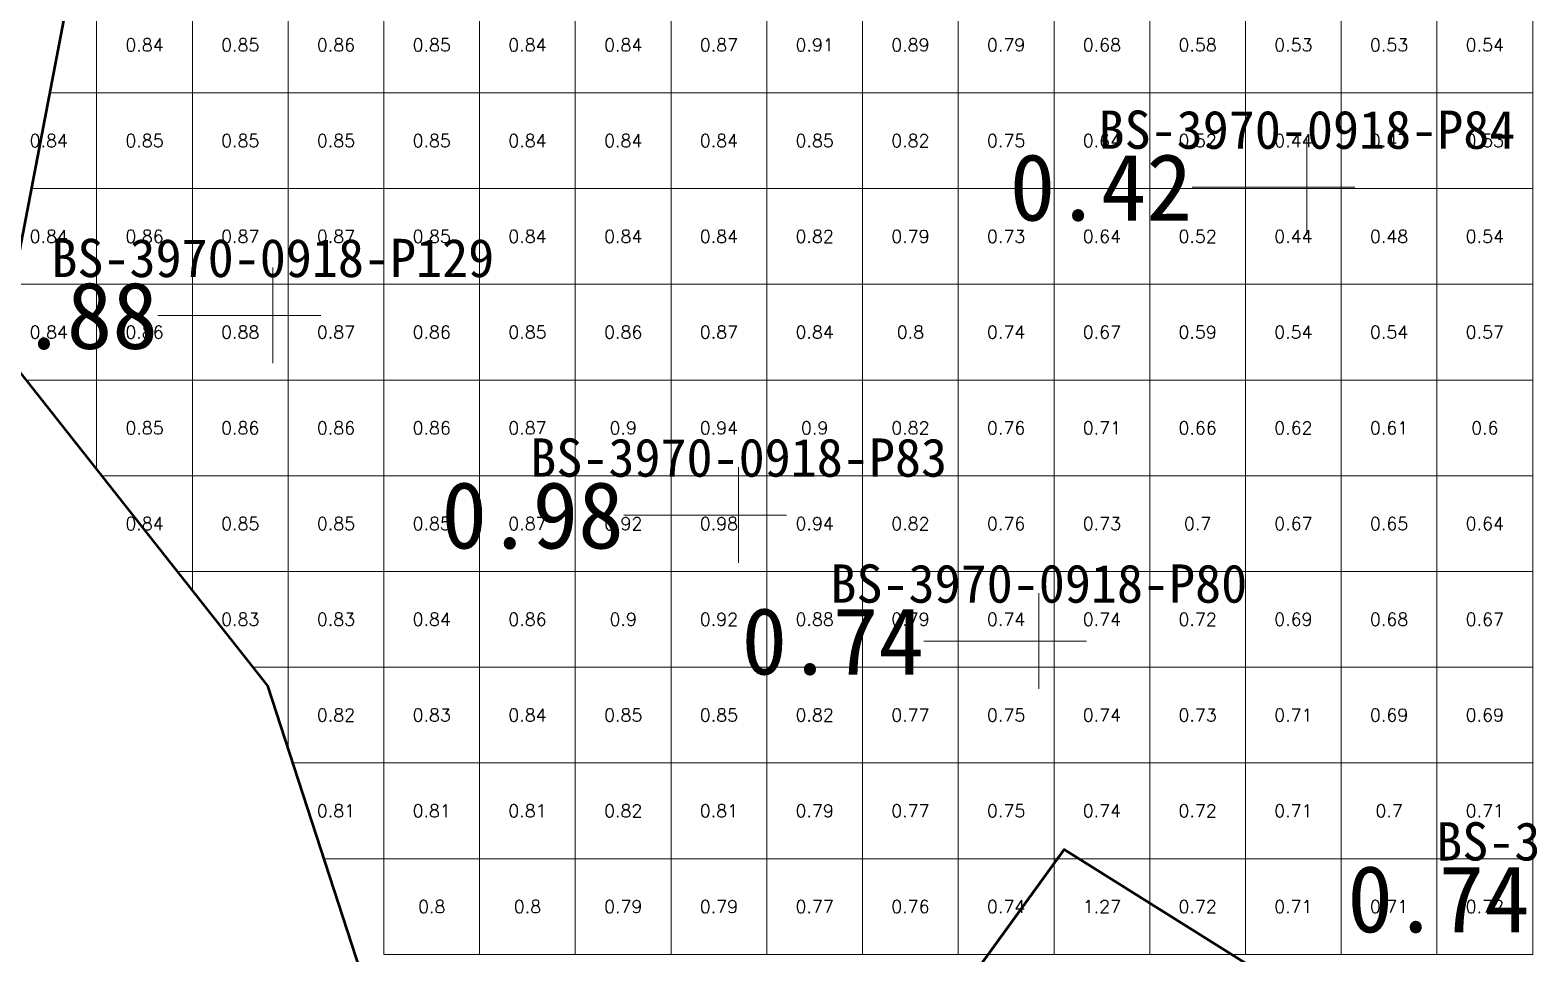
# Model space of a CAD drawing. Header units: inches. Extents: x 469796 to 469991, y 4349683 to 4349814.
# Drawn here: x 469861.61 to 469877.26, y 4349729.46 to 4349739.1 of the extents above; entities that cross this region are included whole.
import ezdxf
from ezdxf.enums import TextEntityAlignment as Align

# ---------------------------------------------------------------- set-up
doc = ezdxf.new("R2010")
doc.units = ezdxf.units.IN
doc.header["$MEASUREMENT"] = 0
for name, color, linetype, lineweight in [('点', 7, 'Continuous', 0), ('爆区方格网', 7, 'Continuous', 0), ('线条', 7, 'Continuous', 0), ('钻孔', 7, 'Continuous', 0)]:
    doc.layers.add(name, color=color, linetype=linetype, lineweight=lineweight)
doc.styles.add('3dmine_textStyle_1', font='txt.shx', dxfattribs={"height": 1, "bigfont": 'gbcbig.shx'})
doc.styles.add('3dmine_textStyle_2', font='', dxfattribs={"height": 1})
doc.styles.get('3dmine_textStyle_2').set_extended_font_data('SimSun-ExtB')

msp = doc.modelspace()

# ---------------------------------------------------------------- hatches: boundary and pattern name
at = {"layer": '钻孔', "linetype": 'Continuous', "lineweight": 0, "true_color": 0x808080, "extrusion": (0, 1, 0)}
msp.add_hatch(color=8, dxfattribs=at).paths.add_polyline_path([(-469875.946, 3959.658), (-469874.946, 3959.658), (-469874.946, 3972.658), (-469875.946, 3972.658)], flags=0)
at = {"layer": '钻孔', "linetype": 'Continuous', "lineweight": 0, "true_color": 0x00ffff, "extrusion": (0, 1, 0)}
for points in [[(-469865.144, 3959.744), (-469864.144, 3959.744), (-469864.144, 3972.744), (-469865.144, 3972.744)], [(-469870.01, 3959.703), (-469869.01, 3959.703), (-469869.01, 3972.703), (-469870.01, 3972.703)], [(-469873.145, 3959.815), (-469872.145, 3959.815), (-469872.145, 3972.815), (-469873.145, 3972.815)]]:
    msp.add_hatch(color=4, dxfattribs=at).paths.add_polyline_path(points, flags=0)

# ---------------------------------------------------------------- linework, layer by layer
at = {"color": 5, "linetype": 'Continuous', "lineweight": 53, "elevation": 3966.246}
for points in [[(469863.277, 4349745.916), (469862.112, 4349740.002), (469861.303, 4349735.776), (469864.089, 4349732.247), (469868.108, 4349719.891)], [(469870.07, 4349727.308), (469872.409, 4349730.537), (469875.805, 4349728.411)]]:
    msp.add_lwpolyline(points, dxfattribs=at)
at = {"color": 7, "linetype": 'Continuous', "lineweight": 50, "elevation": 3966.246}
msp.add_lwpolyline([(469875.805, 4349728.411), (469872.409, 4349730.537), (469870.07, 4349727.308)], dxfattribs=at)
at = {"layer": '点', "color": 138, "linetype": 'Continuous', "lineweight": 0, "true_color": 0x004c4c}
for points, elevation in [([(469874.946, 4349736.957), (469874.946, 4349737.957)], 3972.658), ([(469875.446, 4349737.457), (469874.446, 4349737.457)], 3972.658), ([(469864.144, 4349735.617), (469864.144, 4349736.617)], 3972.744), ([(469864.644, 4349736.117), (469863.644, 4349736.117)], 3972.744), ([(469869.01, 4349733.532), (469869.01, 4349734.532)], 3972.703), ([(469869.51, 4349734.032), (469868.51, 4349734.032)], 3972.703), ([(469872.145, 4349732.216), (469872.145, 4349733.216)], 3972.815), ([(469872.645, 4349732.716), (469871.645, 4349732.716)], 3972.815)]:
    msp.add_lwpolyline(points, dxfattribs=dict(at, elevation=elevation))
at = {"layer": '爆区方格网', "color": 4, "linetype": 'Continuous', "lineweight": 0, "true_color": 0x00ffff, "elevation": 3972.193}
for points in [[(469863.304, 4349738.442), (469862.304, 4349738.442), (469862.304, 4349739.442), (469863.304, 4349739.442), (469863.304, 4349738.442)], [(469864.304, 4349738.442), (469863.304, 4349738.442), (469863.304, 4349739.442), (469864.304, 4349739.442), (469864.304, 4349738.442)], [(469865.304, 4349738.442), (469864.304, 4349738.442), (469864.304, 4349739.442), (469865.304, 4349739.442), (469865.304, 4349738.442)], [(469866.304, 4349738.442), (469865.304, 4349738.442), (469865.304, 4349739.442), (469866.304, 4349739.442), (469866.304, 4349738.442)], [(469867.304, 4349738.442), (469866.304, 4349738.442), (469866.304, 4349739.442), (469867.304, 4349739.442), (469867.304, 4349738.442)], [(469868.304, 4349738.442), (469867.304, 4349738.442), (469867.304, 4349739.442), (469868.304, 4349739.442), (469868.304, 4349738.442)], [(469869.304, 4349738.442), (469868.304, 4349738.442), (469868.304, 4349739.442), (469869.304, 4349739.442), (469869.304, 4349738.442)], [(469870.304, 4349738.442), (469869.304, 4349738.442), (469869.304, 4349739.442), (469870.304, 4349739.442), (469870.304, 4349738.442)], [(469871.304, 4349738.442), (469870.304, 4349738.442), (469870.304, 4349739.442), (469871.304, 4349739.442), (469871.304, 4349738.442)], [(469872.304, 4349738.442), (469871.304, 4349738.442), (469871.304, 4349739.442), (469872.304, 4349739.442), (469872.304, 4349738.442)], [(469873.304, 4349738.442), (469872.304, 4349738.442), (469872.304, 4349739.442), (469873.304, 4349739.442), (469873.304, 4349738.442)], [(469874.304, 4349738.442), (469873.304, 4349738.442), (469873.304, 4349739.442), (469874.304, 4349739.442), (469874.304, 4349738.442)], [(469875.304, 4349738.442), (469874.304, 4349738.442), (469874.304, 4349739.442), (469875.304, 4349739.442), (469875.304, 4349738.442)], [(469876.304, 4349738.442), (469875.304, 4349738.442), (469875.304, 4349739.442), (469876.304, 4349739.442), (469876.304, 4349738.442)], [(469877.304, 4349738.442), (469876.304, 4349738.442), (469876.304, 4349739.442), (469877.304, 4349739.442), (469877.304, 4349738.442)], [(469862.304, 4349737.442), (469861.622, 4349737.442), (469861.813, 4349738.442), (469862.304, 4349738.442), (469862.304, 4349737.442)], [(469863.304, 4349737.442), (469862.304, 4349737.442), (469862.304, 4349738.442), (469863.304, 4349738.442), (469863.304, 4349737.442)], [(469864.304, 4349737.442), (469863.304, 4349737.442), (469863.304, 4349738.442), (469864.304, 4349738.442), (469864.304, 4349737.442)], [(469865.304, 4349737.442), (469864.304, 4349737.442), (469864.304, 4349738.442), (469865.304, 4349738.442), (469865.304, 4349737.442)], [(469866.304, 4349737.442), (469865.304, 4349737.442), (469865.304, 4349738.442), (469866.304, 4349738.442), (469866.304, 4349737.442)], [(469867.304, 4349737.442), (469866.304, 4349737.442), (469866.304, 4349738.442), (469867.304, 4349738.442), (469867.304, 4349737.442)], [(469868.304, 4349737.442), (469867.304, 4349737.442), (469867.304, 4349738.442), (469868.304, 4349738.442), (469868.304, 4349737.442)], [(469869.304, 4349737.442), (469868.304, 4349737.442), (469868.304, 4349738.442), (469869.304, 4349738.442), (469869.304, 4349737.442)], [(469870.304, 4349737.442), (469869.304, 4349737.442), (469869.304, 4349738.442), (469870.304, 4349738.442), (469870.304, 4349737.442)], [(469871.304, 4349737.442), (469870.304, 4349737.442), (469870.304, 4349738.442), (469871.304, 4349738.442), (469871.304, 4349737.442)], [(469872.304, 4349737.442), (469871.304, 4349737.442), (469871.304, 4349738.442), (469872.304, 4349738.442), (469872.304, 4349737.442)], [(469873.304, 4349737.442), (469872.304, 4349737.442), (469872.304, 4349738.442), (469873.304, 4349738.442), (469873.304, 4349737.442)], [(469874.304, 4349737.442), (469873.304, 4349737.442), (469873.304, 4349738.442), (469874.304, 4349738.442), (469874.304, 4349737.442)], [(469875.304, 4349737.442), (469874.304, 4349737.442), (469874.304, 4349738.442), (469875.304, 4349738.442), (469875.304, 4349737.442)], [(469876.304, 4349737.442), (469875.304, 4349737.442), (469875.304, 4349738.442), (469876.304, 4349738.442), (469876.304, 4349737.442)], [(469877.304, 4349737.442), (469876.304, 4349737.442), (469876.304, 4349738.442), (469877.304, 4349738.442), (469877.304, 4349737.442)], [(469862.304, 4349736.442), (469861.43, 4349736.442), (469861.622, 4349737.442), (469862.304, 4349737.442), (469862.304, 4349736.442)], [(469863.304, 4349736.442), (469862.304, 4349736.442), (469862.304, 4349737.442), (469863.304, 4349737.442), (469863.304, 4349736.442)], [(469864.304, 4349736.442), (469863.304, 4349736.442), (469863.304, 4349737.442), (469864.304, 4349737.442), (469864.304, 4349736.442)], [(469865.304, 4349736.442), (469864.304, 4349736.442), (469864.304, 4349737.442), (469865.304, 4349737.442), (469865.304, 4349736.442)], [(469866.304, 4349736.442), (469865.304, 4349736.442), (469865.304, 4349737.442), (469866.304, 4349737.442), (469866.304, 4349736.442)], [(469867.304, 4349736.442), (469866.304, 4349736.442), (469866.304, 4349737.442), (469867.304, 4349737.442), (469867.304, 4349736.442)], [(469868.304, 4349736.442), (469867.304, 4349736.442), (469867.304, 4349737.442), (469868.304, 4349737.442), (469868.304, 4349736.442)], [(469869.304, 4349736.442), (469868.304, 4349736.442), (469868.304, 4349737.442), (469869.304, 4349737.442), (469869.304, 4349736.442)], [(469870.304, 4349736.442), (469869.304, 4349736.442), (469869.304, 4349737.442), (469870.304, 4349737.442), (469870.304, 4349736.442)], [(469871.304, 4349736.442), (469870.304, 4349736.442), (469870.304, 4349737.442), (469871.304, 4349737.442), (469871.304, 4349736.442)], [(469872.304, 4349736.442), (469871.304, 4349736.442), (469871.304, 4349737.442), (469872.304, 4349737.442), (469872.304, 4349736.442)], [(469873.304, 4349736.442), (469872.304, 4349736.442), (469872.304, 4349737.442), (469873.304, 4349737.442), (469873.304, 4349736.442)], [(469874.304, 4349736.442), (469873.304, 4349736.442), (469873.304, 4349737.442), (469874.304, 4349737.442), (469874.304, 4349736.442)], [(469875.304, 4349736.442), (469874.304, 4349736.442), (469874.304, 4349737.442), (469875.304, 4349737.442), (469875.304, 4349736.442)], [(469876.304, 4349736.442), (469875.304, 4349736.442), (469875.304, 4349737.442), (469876.304, 4349737.442), (469876.304, 4349736.442)], [(469877.304, 4349736.442), (469876.304, 4349736.442), (469876.304, 4349737.442), (469877.304, 4349737.442), (469877.304, 4349736.442)], [(469862.304, 4349735.442), (469861.567, 4349735.442), (469861.304, 4349735.775), (469861.304, 4349735.782), (469861.43, 4349736.442), (469862.304, 4349736.442), (469862.304, 4349735.442)], [(469863.304, 4349735.442), (469862.304, 4349735.442), (469862.304, 4349736.442), (469863.304, 4349736.442), (469863.304, 4349735.442)], [(469864.304, 4349735.442), (469863.304, 4349735.442), (469863.304, 4349736.442), (469864.304, 4349736.442), (469864.304, 4349735.442)], [(469865.304, 4349735.442), (469864.304, 4349735.442), (469864.304, 4349736.442), (469865.304, 4349736.442), (469865.304, 4349735.442)], [(469866.304, 4349735.442), (469865.304, 4349735.442), (469865.304, 4349736.442), (469866.304, 4349736.442), (469866.304, 4349735.442)], [(469867.304, 4349735.442), (469866.304, 4349735.442), (469866.304, 4349736.442), (469867.304, 4349736.442), (469867.304, 4349735.442)], [(469868.304, 4349735.442), (469867.304, 4349735.442), (469867.304, 4349736.442), (469868.304, 4349736.442), (469868.304, 4349735.442)], [(469869.304, 4349735.442), (469868.304, 4349735.442), (469868.304, 4349736.442), (469869.304, 4349736.442), (469869.304, 4349735.442)], [(469870.304, 4349735.442), (469869.304, 4349735.442), (469869.304, 4349736.442), (469870.304, 4349736.442), (469870.304, 4349735.442)], [(469871.304, 4349735.442), (469870.304, 4349735.442), (469870.304, 4349736.442), (469871.304, 4349736.442), (469871.304, 4349735.442)], [(469872.304, 4349735.442), (469871.304, 4349735.442), (469871.304, 4349736.442), (469872.304, 4349736.442), (469872.304, 4349735.442)], [(469873.304, 4349735.442), (469872.304, 4349735.442), (469872.304, 4349736.442), (469873.304, 4349736.442), (469873.304, 4349735.442)], [(469874.304, 4349735.442), (469873.304, 4349735.442), (469873.304, 4349736.442), (469874.304, 4349736.442), (469874.304, 4349735.442)], [(469875.304, 4349735.442), (469874.304, 4349735.442), (469874.304, 4349736.442), (469875.304, 4349736.442), (469875.304, 4349735.442)], [(469876.304, 4349735.442), (469875.304, 4349735.442), (469875.304, 4349736.442), (469876.304, 4349736.442), (469876.304, 4349735.442)], [(469877.304, 4349735.442), (469876.304, 4349735.442), (469876.304, 4349736.442), (469877.304, 4349736.442), (469877.304, 4349735.442)], [(469863.304, 4349734.442), (469862.356, 4349734.442), (469862.304, 4349734.508), (469862.304, 4349735.442), (469863.304, 4349735.442), (469863.304, 4349734.442)], [(469864.304, 4349734.442), (469863.304, 4349734.442), (469863.304, 4349735.442), (469864.304, 4349735.442), (469864.304, 4349734.442)], [(469865.304, 4349734.442), (469864.304, 4349734.442), (469864.304, 4349735.442), (469865.304, 4349735.442), (469865.304, 4349734.442)], [(469866.304, 4349734.442), (469865.304, 4349734.442), (469865.304, 4349735.442), (469866.304, 4349735.442), (469866.304, 4349734.442)], [(469867.304, 4349734.442), (469866.304, 4349734.442), (469866.304, 4349735.442), (469867.304, 4349735.442), (469867.304, 4349734.442)], [(469868.304, 4349734.442), (469867.304, 4349734.442), (469867.304, 4349735.442), (469868.304, 4349735.442), (469868.304, 4349734.442)], [(469869.304, 4349734.442), (469868.304, 4349734.442), (469868.304, 4349735.442), (469869.304, 4349735.442), (469869.304, 4349734.442)], [(469870.304, 4349734.442), (469869.304, 4349734.442), (469869.304, 4349735.442), (469870.304, 4349735.442), (469870.304, 4349734.442)], [(469871.304, 4349734.442), (469870.304, 4349734.442), (469870.304, 4349735.442), (469871.304, 4349735.442), (469871.304, 4349734.442)], [(469872.304, 4349734.442), (469871.304, 4349734.442), (469871.304, 4349735.442), (469872.304, 4349735.442), (469872.304, 4349734.442)], [(469873.304, 4349734.442), (469872.304, 4349734.442), (469872.304, 4349735.442), (469873.304, 4349735.442), (469873.304, 4349734.442)], [(469874.304, 4349734.442), (469873.304, 4349734.442), (469873.304, 4349735.442), (469874.304, 4349735.442), (469874.304, 4349734.442)], [(469875.304, 4349734.442), (469874.304, 4349734.442), (469874.304, 4349735.442), (469875.304, 4349735.442), (469875.304, 4349734.442)], [(469876.304, 4349734.442), (469875.304, 4349734.442), (469875.304, 4349735.442), (469876.304, 4349735.442), (469876.304, 4349734.442)], [(469877.304, 4349734.442), (469876.304, 4349734.442), (469876.304, 4349735.442), (469877.304, 4349735.442), (469877.304, 4349734.442)], [(469863.304, 4349733.442), (469863.146, 4349733.442), (469862.356, 4349734.442), (469863.304, 4349734.442), (469863.304, 4349733.442)], [(469864.304, 4349733.442), (469863.304, 4349733.442), (469863.304, 4349734.442), (469864.304, 4349734.442), (469864.304, 4349733.442)], [(469865.304, 4349733.442), (469864.304, 4349733.442), (469864.304, 4349734.442), (469865.304, 4349734.442), (469865.304, 4349733.442)], [(469866.304, 4349733.442), (469865.304, 4349733.442), (469865.304, 4349734.442), (469866.304, 4349734.442), (469866.304, 4349733.442)], [(469867.304, 4349733.442), (469866.304, 4349733.442), (469866.304, 4349734.442), (469867.304, 4349734.442), (469867.304, 4349733.442)], [(469868.304, 4349733.442), (469867.304, 4349733.442), (469867.304, 4349734.442), (469868.304, 4349734.442), (469868.304, 4349733.442)], [(469869.304, 4349733.442), (469868.304, 4349733.442), (469868.304, 4349734.442), (469869.304, 4349734.442), (469869.304, 4349733.442)], [(469870.304, 4349733.442), (469869.304, 4349733.442), (469869.304, 4349734.442), (469870.304, 4349734.442), (469870.304, 4349733.442)], [(469871.304, 4349733.442), (469870.304, 4349733.442), (469870.304, 4349734.442), (469871.304, 4349734.442), (469871.304, 4349733.442)], [(469872.304, 4349733.442), (469871.304, 4349733.442), (469871.304, 4349734.442), (469872.304, 4349734.442), (469872.304, 4349733.442)], [(469873.304, 4349733.442), (469872.304, 4349733.442), (469872.304, 4349734.442), (469873.304, 4349734.442), (469873.304, 4349733.442)], [(469874.304, 4349733.442), (469873.304, 4349733.442), (469873.304, 4349734.442), (469874.304, 4349734.442), (469874.304, 4349733.442)], [(469875.304, 4349733.442), (469874.304, 4349733.442), (469874.304, 4349734.442), (469875.304, 4349734.442), (469875.304, 4349733.442)], [(469876.304, 4349733.442), (469875.304, 4349733.442), (469875.304, 4349734.442), (469876.304, 4349734.442), (469876.304, 4349733.442)], [(469877.304, 4349733.442), (469876.304, 4349733.442), (469876.304, 4349734.442), (469877.304, 4349734.442), (469877.304, 4349733.442)], [(469864.304, 4349732.442), (469863.935, 4349732.442), (469863.304, 4349733.242), (469863.304, 4349733.442), (469864.304, 4349733.442), (469864.304, 4349732.442)], [(469865.304, 4349732.442), (469864.304, 4349732.442), (469864.304, 4349733.442), (469865.304, 4349733.442), (469865.304, 4349732.442)], [(469866.304, 4349732.442), (469865.304, 4349732.442), (469865.304, 4349733.442), (469866.304, 4349733.442), (469866.304, 4349732.442)], [(469867.304, 4349732.442), (469866.304, 4349732.442), (469866.304, 4349733.442), (469867.304, 4349733.442), (469867.304, 4349732.442)], [(469868.304, 4349732.442), (469867.304, 4349732.442), (469867.304, 4349733.442), (469868.304, 4349733.442), (469868.304, 4349732.442)], [(469869.304, 4349732.442), (469868.304, 4349732.442), (469868.304, 4349733.442), (469869.304, 4349733.442), (469869.304, 4349732.442)], [(469870.304, 4349732.442), (469869.304, 4349732.442), (469869.304, 4349733.442), (469870.304, 4349733.442), (469870.304, 4349732.442)], [(469871.304, 4349732.442), (469870.304, 4349732.442), (469870.304, 4349733.442), (469871.304, 4349733.442), (469871.304, 4349732.442)], [(469872.304, 4349732.442), (469871.304, 4349732.442), (469871.304, 4349733.442), (469872.304, 4349733.442), (469872.304, 4349732.442)], [(469873.304, 4349732.442), (469872.304, 4349732.442), (469872.304, 4349733.442), (469873.304, 4349733.442), (469873.304, 4349732.442)], [(469874.304, 4349732.442), (469873.304, 4349732.442), (469873.304, 4349733.442), (469874.304, 4349733.442), (469874.304, 4349732.442)], [(469875.304, 4349732.442), (469874.304, 4349732.442), (469874.304, 4349733.442), (469875.304, 4349733.442), (469875.304, 4349732.442)], [(469876.304, 4349732.442), (469875.304, 4349732.442), (469875.304, 4349733.442), (469876.304, 4349733.442), (469876.304, 4349732.442)], [(469877.304, 4349732.442), (469876.304, 4349732.442), (469876.304, 4349733.442), (469877.304, 4349733.442), (469877.304, 4349732.442)], [(469865.304, 4349731.442), (469864.351, 4349731.442), (469864.304, 4349731.587), (469864.304, 4349732.442), (469865.304, 4349732.442), (469865.304, 4349731.442)], [(469866.304, 4349731.442), (469865.304, 4349731.442), (469865.304, 4349732.442), (469866.304, 4349732.442), (469866.304, 4349731.442)], [(469867.304, 4349731.442), (469866.304, 4349731.442), (469866.304, 4349732.442), (469867.304, 4349732.442), (469867.304, 4349731.442)], [(469868.304, 4349731.442), (469867.304, 4349731.442), (469867.304, 4349732.442), (469868.304, 4349732.442), (469868.304, 4349731.442)], [(469869.304, 4349731.442), (469868.304, 4349731.442), (469868.304, 4349732.442), (469869.304, 4349732.442), (469869.304, 4349731.442)], [(469870.304, 4349731.442), (469869.304, 4349731.442), (469869.304, 4349732.442), (469870.304, 4349732.442), (469870.304, 4349731.442)], [(469871.304, 4349731.442), (469870.304, 4349731.442), (469870.304, 4349732.442), (469871.304, 4349732.442), (469871.304, 4349731.442)], [(469872.304, 4349731.442), (469871.304, 4349731.442), (469871.304, 4349732.442), (469872.304, 4349732.442), (469872.304, 4349731.442)], [(469873.304, 4349731.442), (469872.304, 4349731.442), (469872.304, 4349732.442), (469873.304, 4349732.442), (469873.304, 4349731.442)], [(469874.304, 4349731.442), (469873.304, 4349731.442), (469873.304, 4349732.442), (469874.304, 4349732.442), (469874.304, 4349731.442)], [(469875.304, 4349731.442), (469874.304, 4349731.442), (469874.304, 4349732.442), (469875.304, 4349732.442), (469875.304, 4349731.442)], [(469876.304, 4349731.442), (469875.304, 4349731.442), (469875.304, 4349732.442), (469876.304, 4349732.442), (469876.304, 4349731.442)], [(469877.304, 4349731.442), (469876.304, 4349731.442), (469876.304, 4349732.442), (469877.304, 4349732.442), (469877.304, 4349731.442)], [(469865.304, 4349730.442), (469864.676, 4349730.442), (469864.351, 4349731.442), (469865.304, 4349731.442), (469865.304, 4349730.442)], [(469866.304, 4349730.442), (469865.304, 4349730.442), (469865.304, 4349731.442), (469866.304, 4349731.442), (469866.304, 4349730.442)], [(469867.304, 4349730.442), (469866.304, 4349730.442), (469866.304, 4349731.442), (469867.304, 4349731.442), (469867.304, 4349730.442)], [(469868.304, 4349730.442), (469867.304, 4349730.442), (469867.304, 4349731.442), (469868.304, 4349731.442), (469868.304, 4349730.442)], [(469869.304, 4349730.442), (469868.304, 4349730.442), (469868.304, 4349731.442), (469869.304, 4349731.442), (469869.304, 4349730.442)], [(469870.304, 4349730.442), (469869.304, 4349730.442), (469869.304, 4349731.442), (469870.304, 4349731.442), (469870.304, 4349730.442)], [(469871.304, 4349730.442), (469870.304, 4349730.442), (469870.304, 4349731.442), (469871.304, 4349731.442), (469871.304, 4349730.442)], [(469872.304, 4349730.442), (469871.304, 4349730.442), (469871.304, 4349731.442), (469872.304, 4349731.442), (469872.304, 4349730.442)], [(469873.304, 4349730.442), (469872.304, 4349730.442), (469872.304, 4349731.442), (469873.304, 4349731.442), (469873.304, 4349730.442)], [(469874.304, 4349730.442), (469873.304, 4349730.442), (469873.304, 4349731.442), (469874.304, 4349731.442), (469874.304, 4349730.442)], [(469875.304, 4349730.442), (469874.304, 4349730.442), (469874.304, 4349731.442), (469875.304, 4349731.442), (469875.304, 4349730.442)], [(469876.304, 4349730.442), (469875.304, 4349730.442), (469875.304, 4349731.442), (469876.304, 4349731.442), (469876.304, 4349730.442)], [(469877.304, 4349730.442), (469876.304, 4349730.442), (469876.304, 4349731.442), (469877.304, 4349731.442), (469877.304, 4349730.442)], [(469866.304, 4349729.442), (469865.304, 4349729.442), (469865.304, 4349730.442), (469866.304, 4349730.442), (469866.304, 4349729.442)], [(469867.304, 4349729.442), (469866.304, 4349729.442), (469866.304, 4349730.442), (469867.304, 4349730.442), (469867.304, 4349729.442)], [(469868.304, 4349729.442), (469867.304, 4349729.442), (469867.304, 4349730.442), (469868.304, 4349730.442), (469868.304, 4349729.442)], [(469869.304, 4349729.442), (469868.304, 4349729.442), (469868.304, 4349730.442), (469869.304, 4349730.442), (469869.304, 4349729.442)], [(469870.304, 4349729.442), (469869.304, 4349729.442), (469869.304, 4349730.442), (469870.304, 4349730.442), (469870.304, 4349729.442)], [(469871.304, 4349729.442), (469870.304, 4349729.442), (469870.304, 4349730.442), (469871.304, 4349730.442), (469871.304, 4349729.442)], [(469872.304, 4349729.442), (469871.304, 4349729.442), (469871.304, 4349730.442), (469872.304, 4349730.442), (469872.304, 4349729.442)], [(469874.304, 4349729.442), (469873.304, 4349729.442), (469873.304, 4349730.442), (469874.304, 4349730.442), (469874.304, 4349729.442)], [(469875.304, 4349729.442), (469874.304, 4349729.442), (469874.304, 4349730.442), (469875.304, 4349730.442), (469875.304, 4349729.442)], [(469876.304, 4349729.442), (469875.304, 4349729.442), (469875.304, 4349730.442), (469876.304, 4349730.442), (469876.304, 4349729.442)], [(469877.304, 4349729.442), (469876.304, 4349729.442), (469876.304, 4349730.442), (469877.304, 4349730.442), (469877.304, 4349729.442)]]:
    msp.add_lwpolyline(points, dxfattribs=at)
at = {"layer": '爆区方格网', "color": 5, "linetype": 'Continuous', "lineweight": 0, "true_color": 0x0000ff, "elevation": 3972.854}
msp.add_lwpolyline([(469873.304, 4349729.442), (469872.304, 4349729.442), (469872.304, 4349730.442), (469873.304, 4349730.442), (469873.304, 4349729.442)], dxfattribs=at)
at = {"layer": '线条', "color": 138, "linetype": 'Continuous', "lineweight": 0, "true_color": 0x004c4c}
for points, elevation in [([(469874.946, 4349737.457), (469874.946, 4349737.457), (469874.946, 4349737.457)], 3972.658), ([(469864.144, 4349736.117), (469864.144, 4349736.117), (469864.144, 4349736.117)], 3972.744), ([(469869.01, 4349734.032), (469869.01, 4349734.032), (469869.01, 4349734.032)], 3972.703), ([(469872.145, 4349732.716), (469872.145, 4349732.716), (469872.145, 4349732.716)], 3972.815)]:
    msp.add_lwpolyline(points, dxfattribs=dict(at, elevation=elevation))
at = {"layer": '钻孔', "color": 8, "linetype": 'Continuous', "lineweight": 0, "true_color": 0x808080}
for elevation in [3972.658, 3959.658]:
    msp.add_lwpolyline([(469874.946, 4349737.457), (469873.746, 4349737.457)], dxfattribs=dict(at, elevation=elevation))
at = {"layer": '钻孔', "color": 4, "linetype": 'Continuous', "lineweight": 0, "true_color": 0x00ffff}
for points, elevation in [([(469864.144, 4349736.117), (469862.944, 4349736.117)], 3972.744), ([(469864.144, 4349736.117), (469862.944, 4349736.117)], 3959.744), ([(469869.01, 4349734.032), (469867.81, 4349734.032)], 3972.703), ([(469869.01, 4349734.032), (469867.81, 4349734.032)], 3959.703), ([(469872.145, 4349732.716), (469870.945, 4349732.716)], 3972.815), ([(469872.145, 4349732.716), (469870.945, 4349732.716)], 3959.815)]:
    msp.add_lwpolyline(points, dxfattribs=dict(at, elevation=elevation))

# ---------------------------------------------------------------- texts
at = {"color": 4, "linetype": 'Continuous', "lineweight": 0, "true_color": 0x00ffff, "style": '3dmine_textStyle_1'}
for s, p in [('0.84', (469862.804, 4349738.942, 3972.193)), ('0.85', (469863.804, 4349738.942, 3972.193)), ('0.86', (469864.804, 4349738.942, 3972.193)), ('0.85', (469865.804, 4349738.942, 3972.193)), ('0.84', (469866.804, 4349738.942, 3972.193)), ('0.84', (469867.804, 4349738.942, 3972.193)), ('0.87', (469868.804, 4349738.942, 3972.193)), ('0.91', (469869.804, 4349738.942, 3972.193)), ('0.89', (469870.804, 4349738.942, 3972.193)), ('0.79', (469871.804, 4349738.942, 3972.193)), ('0.68', (469872.804, 4349738.942, 3972.193)), ('0.58', (469873.804, 4349738.942, 3972.193)), ('0.53', (469874.804, 4349738.942, 3972.193)), ('0.53', (469875.804, 4349738.942, 3972.193)), ('0.54', (469876.804, 4349738.942, 3972.193)), ('0.84', (469861.804, 4349737.942, 3972.193)), ('0.85', (469862.804, 4349737.942, 3972.193)), ('0.85', (469863.804, 4349737.942, 3972.193)), ('0.85', (469864.804, 4349737.942, 3972.193)), ('0.85', (469865.804, 4349737.942, 3972.193)), ('0.84', (469866.804, 4349737.942, 3972.193)), ('0.84', (469867.804, 4349737.942, 3972.193)), ('0.84', (469868.804, 4349737.942, 3972.193)), ('0.85', (469869.804, 4349737.942, 3972.193)), ('0.82', (469870.804, 4349737.942, 3972.193)), ('0.75', (469871.804, 4349737.942, 3972.193)), ('0.64', (469872.804, 4349737.942, 3972.193)), ('0.52', (469873.804, 4349737.942, 3972.193)), ('0.44', (469874.804, 4349737.942, 3972.193)), ('0.47', (469875.804, 4349737.942, 3972.193)), ('0.53', (469876.804, 4349737.942, 3972.193)), ('0.84', (469861.804, 4349736.942, 3972.193)), ('0.86', (469862.804, 4349736.942, 3972.193)), ('0.87', (469863.804, 4349736.942, 3972.193)), ('0.87', (469864.804, 4349736.942, 3972.193)), ('0.85', (469865.804, 4349736.942, 3972.193)), ('0.84', (469866.804, 4349736.942, 3972.193)), ('0.84', (469867.804, 4349736.942, 3972.193)), ('0.84', (469868.804, 4349736.942, 3972.193)), ('0.82', (469869.804, 4349736.942, 3972.193)), ('0.79', (469870.804, 4349736.942, 3972.193)), ('0.73', (469871.804, 4349736.942, 3972.193)), ('0.64', (469872.804, 4349736.942, 3972.193)), ('0.52', (469873.804, 4349736.942, 3972.193)), ('0.44', (469874.804, 4349736.942, 3972.193)), ('0.48', (469875.804, 4349736.942, 3972.193)), ('0.54', (469876.804, 4349736.942, 3972.193)), ('0.84', (469861.804, 4349735.942, 3972.193)), ('0.86', (469862.804, 4349735.942, 3972.193)), ('0.88', (469863.804, 4349735.942, 3972.193)), ('0.87', (469864.804, 4349735.942, 3972.193)), ('0.86', (469865.804, 4349735.942, 3972.193)), ('0.85', (469866.804, 4349735.942, 3972.193)), ('0.86', (469867.804, 4349735.942, 3972.193)), ('0.87', (469868.804, 4349735.942, 3972.193)), ('0.84', (469869.804, 4349735.942, 3972.193)), ('0.8', (469870.804, 4349735.942, 3972.193)), ('0.74', (469871.804, 4349735.942, 3972.193)), ('0.67', (469872.804, 4349735.942, 3972.193)), ('0.59', (469873.804, 4349735.942, 3972.193)), ('0.54', (469874.804, 4349735.942, 3972.193)), ('0.54', (469875.804, 4349735.942, 3972.193)), ('0.57', (469876.804, 4349735.942, 3972.193)), ('0.85', (469862.804, 4349734.942, 3972.193)), ('0.86', (469863.804, 4349734.942, 3972.193)), ('0.86', (469864.804, 4349734.942, 3972.193)), ('0.86', (469865.804, 4349734.942, 3972.193)), ('0.87', (469866.804, 4349734.942, 3972.193)), ('0.9', (469867.804, 4349734.942, 3972.193)), ('0.94', (469868.804, 4349734.942, 3972.193)), ('0.9', (469869.804, 4349734.942, 3972.193)), ('0.82', (469870.804, 4349734.942, 3972.193)), ('0.76', (469871.804, 4349734.942, 3972.193)), ('0.71', (469872.804, 4349734.942, 3972.193)), ('0.66', (469873.804, 4349734.942, 3972.193)), ('0.62', (469874.804, 4349734.942, 3972.193)), ('0.61', (469875.804, 4349734.942, 3972.193)), ('0.6', (469876.804, 4349734.942, 3972.193)), ('0.84', (469862.804, 4349733.942, 3972.193)), ('0.85', (469863.804, 4349733.942, 3972.193)), ('0.85', (469864.804, 4349733.942, 3972.193)), ('0.85', (469865.804, 4349733.942, 3972.193)), ('0.87', (469866.804, 4349733.942, 3972.193)), ('0.92', (469867.804, 4349733.942, 3972.193)), ('0.98', (469868.804, 4349733.942, 3972.193)), ('0.94', (469869.804, 4349733.942, 3972.193)), ('0.82', (469870.804, 4349733.942, 3972.193)), ('0.76', (469871.804, 4349733.942, 3972.193)), ('0.73', (469872.804, 4349733.942, 3972.193)), ('0.7', (469873.804, 4349733.942, 3972.193)), ('0.67', (469874.804, 4349733.942, 3972.193)), ('0.65', (469875.804, 4349733.942, 3972.193)), ('0.64', (469876.804, 4349733.942, 3972.193)), ('0.83', (469863.804, 4349732.942, 3972.193)), ('0.83', (469864.804, 4349732.942, 3972.193)), ('0.84', (469865.804, 4349732.942, 3972.193)), ('0.86', (469866.804, 4349732.942, 3972.193)), ('0.9', (469867.804, 4349732.942, 3972.193)), ('0.92', (469868.804, 4349732.942, 3972.193)), ('0.88', (469869.804, 4349732.942, 3972.193)), ('0.79', (469870.804, 4349732.942, 3972.193)), ('0.74', (469871.804, 4349732.942, 3972.193)), ('0.74', (469872.804, 4349732.942, 3972.193)), ('0.72', (469873.804, 4349732.942, 3972.193)), ('0.69', (469874.804, 4349732.942, 3972.193)), ('0.68', (469875.804, 4349732.942, 3972.193)), ('0.67', (469876.804, 4349732.942, 3972.193)), ('0.82', (469864.804, 4349731.942, 3972.193)), ('0.83', (469865.804, 4349731.942, 3972.193)), ('0.84', (469866.804, 4349731.942, 3972.193)), ('0.85', (469867.804, 4349731.942, 3972.193)), ('0.85', (469868.804, 4349731.942, 3972.193)), ('0.82', (469869.804, 4349731.942, 3972.193)), ('0.77', (469870.804, 4349731.942, 3972.193)), ('0.75', (469871.804, 4349731.942, 3972.193)), ('0.74', (469872.804, 4349731.942, 3972.193)), ('0.73', (469873.804, 4349731.942, 3972.193)), ('0.71', (469874.804, 4349731.942, 3972.193)), ('0.69', (469875.804, 4349731.942, 3972.193)), ('0.69', (469876.804, 4349731.942, 3972.193)), ('0.81', (469864.804, 4349730.942, 3972.193)), ('0.81', (469865.804, 4349730.942, 3972.193)), ('0.81', (469866.804, 4349730.942, 3972.193)), ('0.82', (469867.804, 4349730.942, 3972.193)), ('0.81', (469868.804, 4349730.942, 3972.193)), ('0.79', (469869.804, 4349730.942, 3972.193)), ('0.77', (469870.804, 4349730.942, 3972.193)), ('0.75', (469871.804, 4349730.942, 3972.193)), ('0.74', (469872.804, 4349730.942, 3972.193)), ('0.72', (469873.804, 4349730.942, 3972.193)), ('0.71', (469874.804, 4349730.942, 3972.193)), ('0.7', (469875.804, 4349730.942, 3972.193)), ('0.71', (469876.804, 4349730.942, 3972.193)), ('0.8', (469865.804, 4349729.942, 3972.193)), ('0.8', (469866.804, 4349729.942, 3972.193)), ('0.79', (469867.804, 4349729.942, 3972.193)), ('0.79', (469868.804, 4349729.942, 3972.193)), ('0.77', (469869.804, 4349729.942, 3972.193)), ('0.76', (469870.804, 4349729.942, 3972.193)), ('0.74', (469871.804, 4349729.942, 3972.193)), ('0.72', (469873.804, 4349729.942, 3972.193)), ('0.71', (469874.804, 4349729.942, 3972.193)), ('0.71', (469875.804, 4349729.942, 3972.193)), ('0.72', (469876.804, 4349729.942, 3972.193))]:
    msp.add_text(s, height=0.1333, dxfattribs=at).set_placement(p, align=Align.MIDDLE_CENTER)
at = {"color": 5, "linetype": 'Continuous', "lineweight": 0, "true_color": 0x0000ff, "style": '3dmine_textStyle_1'}
msp.add_text('1.27', height=0.1333, dxfattribs=at).set_placement((469872.804, 4349729.942, 3972.854), align=Align.MIDDLE_CENTER)
at = {"layer": '钻孔', "color": 138, "linetype": 'Continuous', "lineweight": 0, "true_color": 0x004c4c, "style": '3dmine_textStyle_2'}
for s, p in [('BS-3970-0918-P84', (469874.946, 4349737.857, 3972.658)), ('BS-3970-0918-P129', (469864.144, 4349736.517, 3972.744)), ('BS-3970-0918-P83', (469869.01, 4349734.432, 3972.703)), ('BS-3970-0918-P80', (469872.145, 4349733.116, 3972.815)), ('BS-3970-0918-P78', (469878.473, 4349730.423, 3972.767))]:
    msp.add_text(s, height=0.4, dxfattribs=at).set_placement(p, align=Align.CENTER)
at = {"layer": '钻孔', "color": 8, "linetype": 'Continuous', "lineweight": 0, "true_color": 0x808080, "style": '3dmine_textStyle_2'}
msp.add_text('0.42', height=0.7, dxfattribs=at).set_placement((469873.746, 4349737.457, 3966.158), align=Align.MIDDLE_RIGHT)
at = {"layer": '钻孔', "color": 4, "linetype": 'Continuous', "lineweight": 0, "true_color": 0x00ffff, "style": '3dmine_textStyle_2'}
for s, p in [('0.88', (469862.944, 4349736.117, 3966.244)), ('0.98', (469867.81, 4349734.032, 3966.203)), ('0.74', (469870.945, 4349732.716, 3966.315)), ('0.74', (469877.273, 4349730.023, 3966.267))]:
    msp.add_text(s, height=0.7, dxfattribs=at).set_placement(p, align=Align.MIDDLE_RIGHT)

doc.saveas('drawing.dxf')
